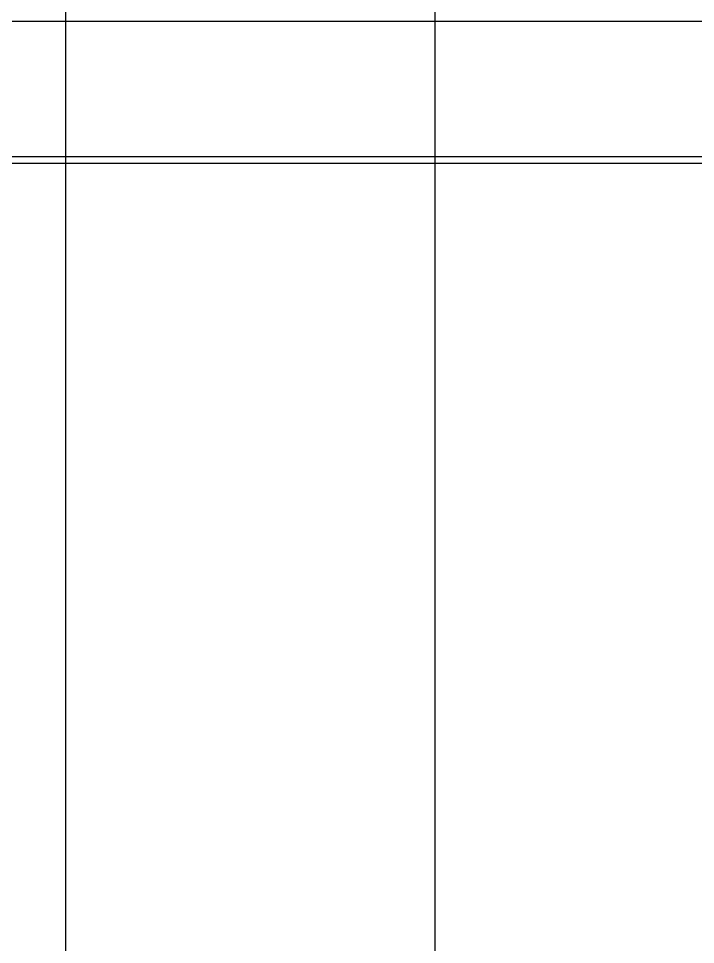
# Model space of a CAD drawing. Header units: metres. Extents: x -591 to 1776, y -567 to 241.
# Drawn here: x 1189.9 to 1336.4, y -359.7 to -159.4 of the extents above; entities that cross this region are included whole.
import ezdxf

# ---------------------------------------------------------------- set-up
doc = ezdxf.new("R2010")
doc.units = ezdxf.units.M

msp = doc.modelspace()

# ---------------------------------------------------------------- linework, layer by layer
at = {"color": 1, "lineweight": -2}
for p, q in [((1200, 0), (1200, -560)), ((1280, 0), (1280, -560))]:
    msp.add_line(p, q, dxfattribs=at)
for p, q in [((82.94, -189.25), (1760, -189.25)), ((82.94, -190.75), (1760, -190.75))]:
    msp.add_line(p, q)
at = {"linetype": 'ByBlock'}
msp.add_lwpolyline([(-16, -160), (1776, -160), (1776, -480), (-16, -480)], close=True, dxfattribs=at)

doc.saveas('drawing.dxf')
